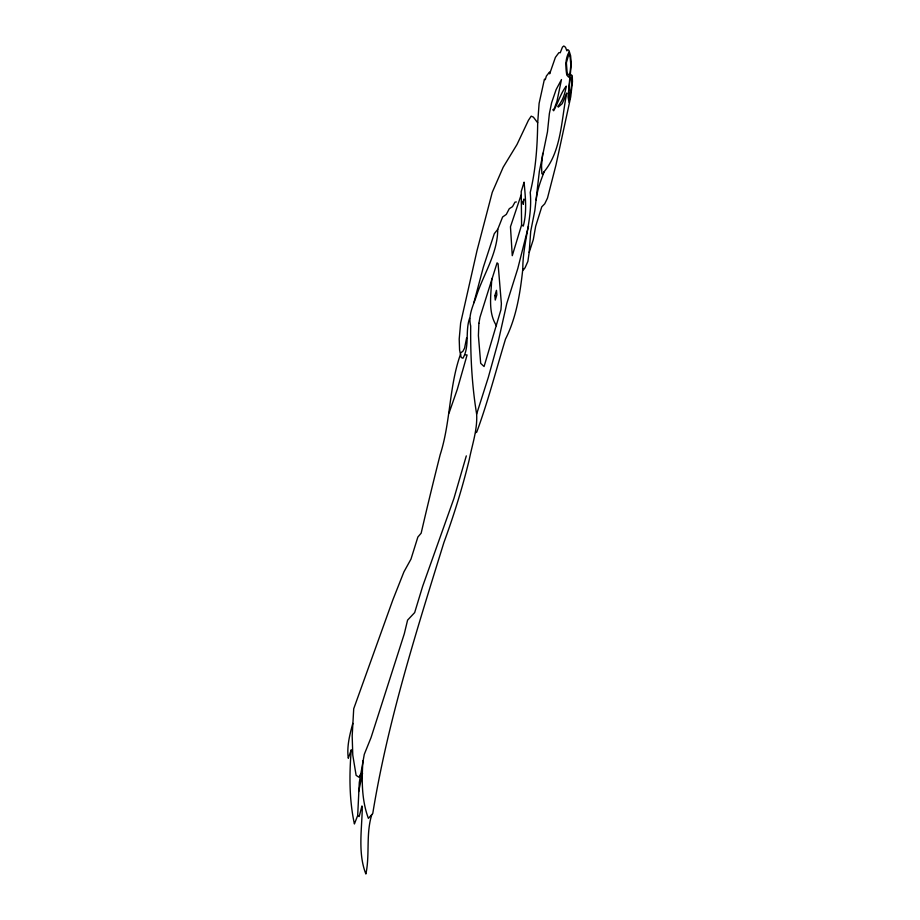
<?xml version="1.0" encoding="UTF-8"?>
<svg xmlns="http://www.w3.org/2000/svg" width="920" height="920" viewBox="0 0 920 920"><rect width="100%" height="100%" fill="white"/><g stroke="black" fill="none" stroke-linecap="round" stroke-linejoin="round"><path stroke-width="1.38" d="M362.952 760.782C361.629 780.091 361.56 799.986 368.402 818.386L372.761 813.487C387.78 721.084 416.288 631.787 443.9 542.535C453.824 515.464 462.38 487.864 469.211 459.839C472.19 444.567 477.537 429.87 476.64 414.069C471.868 385.008 470.384 355.453 470.706 326.013C467.705 314.962 473.938 304.267 477.1 293.917C484.541 272.584 497.651 252.666 497.731 229.379L502.607 217.005L506.299 214.417L509.277 208.713L512.497 206.655L514.97 202.158L516.327 201.94M537.683 122.797L539.108 103.396L544.433 79.154L545.272 79.683L546.376 76.038L549.516 72.093L549.665 73.83L555.404 57.373L558.923 52.636L560.222 52.762L562.476 47.081L563.833 46L565.478 47.254L566.892 50.864L567.732 49.622L569.009 50.588L570.607 55.718L571.297 63.974L570.377 73.715L570.515 75.463L571.492 74.968L572.274 75.773L572.458 81.742L570.722 96.853L555.944 165.129L547.481 198.122L544.743 203.803L541.753 206.862L535.681 226.216L533.289 239.671L529.184 252.413L527.884 261.372L525.033 267.823L523.261 270.043L522.801 269.111C522.652 243.236 532.818 218.408 530.219 192.487C535.75 169.832 537.406 146.211 537.683 122.797L533.393 117.127L531.197 116.162L528.413 120.336L517.005 144.498L503.182 167.221L492.257 192.326L476.985 250.711L460.632 323.058L459.206 339.043L459.586 350.048L461.23 357.523L462.955 358.225C469.798 346.403 465.06 331.246 469.579 318.332M460.655 353.855C448.971 386.446 450.708 421.866 440.162 454.744C433.573 480.826 427.202 506.966 421.153 533.197L417.864 537.05L410.975 559.118L403.926 571.872L392.909 599.725L353.717 708.756L352.188 735.919L352.774 755.032L356.12 775.353L358.995 777.239L360.674 773.996M529.184 252.413L530.713 231.334L534.853 210.45L539.338 171.477L547.469 131.87L549.378 113.551L551.632 102.683L556.14 89.539L561.476 79.568L556.945 101.361L554.173 108.859L552.839 109.721L553.679 110.768C558.175 102.568 560.602 93.541 566.226 86.112C565.179 93.415 562.707 100.832 557.796 106.455L558.313 107.088L562.189 103.684L566.789 93.035C561.384 118.852 561.625 150.512 544.226 171.603L542.627 174.018L541.857 173.719L541.547 165.589L542.697 153.329M491.763 278.472C491.222 293.94 487.577 312.064 496.466 325.737M466.589 338.042L464.577 348.128L462.841 351.382L460.506 352.912M352.808 723.396C349.738 734.689 346.656 746.522 348.289 758.275L351.279 749.788C349.209 774.421 349.174 799.595 354.407 823.963L357.684 815.522L359.294 782.46L364.274 754.365L371.07 737.518L404.294 633.811L407.583 620.137L414.667 612.594L422.648 586.316L453.905 498.513L466.302 455.883M522.801 269.111C520.191 293.066 516.442 317.377 505.505 339.077C496.064 370.127 487.956 401.706 476.686 432.25L475.72 432.607M371.784 814.694C365.734 834.06 370.001 854.588 365.872 874C357.96 853.783 361.686 830.668 362.25 809.416L361.962 805.943L359.156 816.581L357.684 815.522M358.65 791.522L362.537 773.375M536.188 199.996C537.165 189.922 540.707 180.872 544.226 171.603M473.869 302.714L483.345 267.145L494.293 233.668L497.731 229.379M521.594 224.974L523.261 226.113C527.16 211.841 525.343 196.684 524.089 182.16L521.214 191.532L521.594 224.974L512.267 255.691L510.462 226.78L521.077 195.097M528.517 226.136L517.799 268.502L506.793 303.473L498.272 341.492L488.347 377.269L476.64 414.069M449.041 413.08L457.297 389.332L467.084 354.959L465.359 354.867M569.123 51.968C565.006 58.822 565.582 67.401 566.766 75.003L568.675 77.165L569.606 76.176L569.779 78.257L568.054 96.956L569.02 102.315M478.894 323.276L478.4 335.57L480.688 363.354L484.069 366.539L500.94 309.718L501.377 303.738L498.076 263.752L497.076 262.855L479.998 317.204L478.894 323.276M494.891 295.561L495.259 300.058L496.846 294.825L496.478 290.329L494.891 295.561M523.054 201.905L523.261 204.367L523.928 199.042L523.054 201.905M568.824 90.045L569.308 100.245L571.987 82.696L571.216 76.958L570.262 77.418L568.824 90.045M570.825 65.044L569.952 74.094L568.939 75.164L567.18 73.163L566.375 62.779L568.859 54.061L570.181 57.442L570.825 65.044"/></g></svg>
